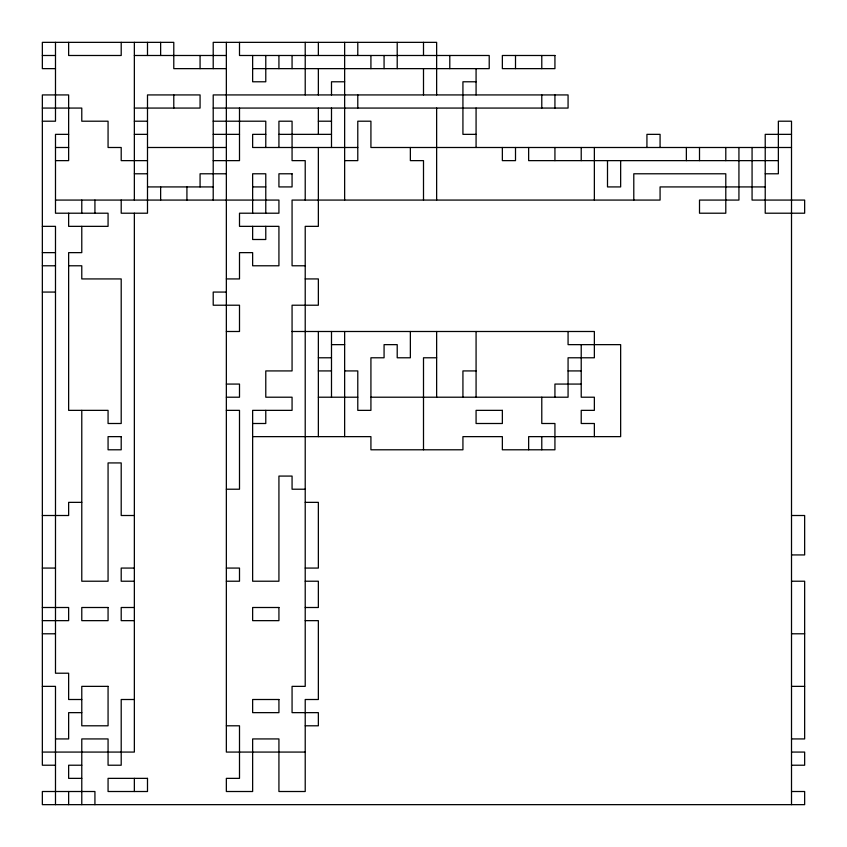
<?xml version="1.0" encoding="UTF-8"?>
<svg xmlns="http://www.w3.org/2000/svg" width="847" height="847" viewBox="0 0 847 847"><rect width="100%" height="100%" fill="white"/><g stroke="black" fill="none" stroke-linecap="round" stroke-linejoin="round"><path stroke-width="1.27" d="M42.35 55.489L55.489 55.489M134.355 55.489L226.35 55.489M55.489 68.639L42.35 68.639L42.35 42.35L173.783 42.35L173.783 68.639L226.35 68.639M252.639 68.639L489.217 68.639L489.217 55.489L239.5 55.489L239.5 42.35M344.644 81.778L331.495 81.778L331.495 94.928M476.078 81.778L462.928 81.778L462.928 134.355L476.078 134.355M42.35 108.067L81.778 108.067L81.778 121.206L108.067 121.206L108.067 147.494L121.206 147.494L121.206 160.634L147.494 160.634M134.355 108.067L200.072 108.067L200.072 94.928L147.494 94.928L147.494 213.211L121.206 213.211L121.206 200.072M213.211 108.067L568.072 108.067L568.072 94.928L213.211 94.928L213.211 200.072M42.35 121.206L55.489 121.206L55.489 42.35M134.355 121.206L147.494 121.206M213.211 121.206L265.778 121.206L265.778 147.494M318.356 121.206L331.495 121.206M68.639 134.355L55.489 134.355L55.489 213.211L108.067 213.211L108.067 226.35L68.639 226.35L68.639 213.211M134.355 134.355L147.494 134.355M213.211 134.355L239.5 134.355M265.778 134.355L252.639 134.355L252.639 147.494L357.783 147.494M278.928 134.355L331.495 134.355M791.511 134.355L765.222 134.355L765.222 213.211L804.65 213.211L804.65 200.072L752.072 200.072L752.072 147.494M55.489 147.494L68.639 147.494M147.494 147.494L226.35 147.494M791.511 147.494L370.922 147.494L370.922 121.206L357.783 121.206L357.783 160.634L344.644 160.634M55.489 160.634L68.639 160.634L68.639 94.928L42.35 94.928L42.35 765.222L55.489 765.222M213.211 160.634L239.5 160.634L239.5 108.067M778.361 160.634L528.644 160.634L528.644 147.494M134.355 173.783L147.494 173.783M226.35 173.783L200.072 173.783L200.072 186.922M765.222 173.783L778.361 173.783L778.361 121.206L791.511 121.206L791.511 804.65M147.494 186.922L213.211 186.922M252.639 186.922L265.778 186.922M765.222 186.922L660.078 186.922L660.078 200.072L292.067 200.072L292.067 265.778L305.216 265.778M55.489 200.072L278.928 200.072L278.928 213.211L239.5 213.211L239.5 226.35L278.928 226.35L278.928 265.778L252.639 265.778L252.639 252.639L239.5 252.639L239.5 278.928L226.35 278.928M42.35 226.35L55.489 226.35L55.489 673.217L68.639 673.217L68.639 699.506L81.778 699.506M42.35 252.639L55.489 252.639M42.35 265.778L55.489 265.778M68.639 265.778L81.778 265.778L81.778 278.928L121.206 278.928L121.206 423.5L108.067 423.5L108.067 410.361L68.639 410.361L68.639 252.639L81.778 252.639L81.778 226.35M305.216 278.928L318.356 278.928L318.356 305.216L292.067 305.216L292.067 370.922L265.778 370.922L265.778 397.211L292.067 397.211L292.067 410.361L252.639 410.361L252.639 581.222L278.928 581.222L278.928 476.078L292.067 476.078L292.067 489.217L305.216 489.217M42.35 292.067L55.489 292.067M226.35 292.067L213.211 292.067L213.211 305.216L239.5 305.216L239.5 331.495L226.35 331.495M292.067 331.495L594.361 331.495L594.361 357.783L568.072 357.783L568.072 397.211L370.922 397.211M331.495 344.644L344.644 344.644M318.356 357.783L331.495 357.783M436.639 357.783L423.5 357.783L423.5 449.789M318.356 370.922L331.495 370.922M344.644 370.922L357.783 370.922L357.783 410.361L370.922 410.361L370.922 357.783L384.072 357.783L384.072 344.644L397.211 344.644L397.211 357.783L410.361 357.783L410.361 331.495M476.078 370.922L462.928 370.922L462.928 397.211M568.072 370.922L581.222 370.922M226.35 384.072L239.5 384.072L239.5 397.211L226.35 397.211M581.222 384.072L554.933 384.072L554.933 397.211M318.356 397.211L357.783 397.211M226.35 410.361L239.5 410.361L239.5 489.217L226.35 489.217M252.639 423.5L265.778 423.5L265.778 410.361M252.639 436.639L370.922 436.639L370.922 449.789L462.928 449.789L462.928 436.639L502.356 436.639L502.356 449.789L554.933 449.789L554.933 423.5L541.784 423.5L541.784 397.211M81.778 502.356L68.639 502.356L68.639 515.505L42.35 515.505M305.216 502.356L318.356 502.356L318.356 568.072L305.216 568.072M134.355 515.505L121.206 515.505L121.206 462.928L108.067 462.928L108.067 581.222L81.778 581.222L81.778 410.361M791.511 515.505L804.65 515.505L804.65 554.933L791.511 554.933M42.35 568.072L55.489 568.072M134.355 568.072L121.206 568.072L121.206 581.222L134.355 581.222M226.35 568.072L239.5 568.072L239.5 581.222L226.35 581.222M305.216 581.222L318.356 581.222L318.356 607.5L305.216 607.5M791.511 581.222L804.65 581.222L804.65 738.933L791.511 738.933M42.35 607.5L68.639 607.5L68.639 620.65L42.35 620.65M134.355 607.5L121.206 607.5L121.206 620.65L134.355 620.65M305.216 620.65L318.356 620.65L318.356 699.506L305.216 699.506L305.216 791.511L278.928 791.511L278.928 738.933L252.639 738.933L252.639 791.511L226.35 791.511L226.35 778.361L239.5 778.361L239.5 725.794L226.35 725.794M42.35 633.789L55.489 633.789M791.511 633.789L804.65 633.789M42.35 686.366L55.489 686.366L55.489 804.65M791.511 686.366L804.65 686.366M134.355 699.506L121.206 699.506L121.206 765.222L108.067 765.222L108.067 738.933L81.778 738.933L81.778 804.65M81.778 712.645L68.639 712.645L68.639 738.933L55.489 738.933M305.216 725.794L318.356 725.794L318.356 712.645L292.067 712.645L292.067 686.366L305.216 686.366L305.216 226.35L318.356 226.35L318.356 147.494M42.35 752.072L134.355 752.072L134.355 213.211M305.216 752.072L226.35 752.072L226.35 42.35M791.511 752.072L804.65 752.072L804.65 765.222L791.511 765.222M81.778 765.222L68.639 765.222L68.639 778.361L81.778 778.361M791.511 791.511L804.65 791.511L804.65 804.65L42.35 804.65L42.35 791.511L94.928 791.511L94.928 804.65M738.933 147.494L738.933 200.072L699.506 200.072L699.506 213.211L725.794 213.211L725.794 173.783L633.789 173.783L633.789 200.072M725.794 147.494L725.794 160.634M699.506 147.494L699.506 160.634M686.366 147.494L686.366 160.634M660.078 147.494L660.078 134.355L646.928 134.355L646.928 147.494M620.65 160.634L620.65 186.922L607.5 186.922L607.5 160.634M594.361 147.494L594.361 200.072M594.361 436.639L594.361 423.5L581.222 423.5L581.222 410.361L594.361 410.361L594.361 397.211L581.222 397.211L581.222 344.644M581.222 147.494L581.222 160.634M568.072 331.495L568.072 344.644L620.65 344.644L620.65 436.639L528.644 436.639L528.644 449.789M554.933 94.928L554.933 108.067M554.933 147.494L554.933 160.634M541.784 55.489L541.784 68.639M541.784 94.928L541.784 108.067M541.784 436.639L541.784 449.789M515.505 55.489L515.505 68.639M515.505 147.494L515.505 160.634L502.356 160.634L502.356 147.494M476.078 68.639L476.078 94.928M476.078 108.067L476.078 147.494M476.078 331.495L476.078 397.211M449.789 55.489L449.789 68.639M436.639 94.928L436.639 42.35L213.211 42.35L213.211 68.639M436.639 108.067L436.639 200.072M436.639 331.495L436.639 397.211M423.5 42.35L423.5 55.489M423.5 68.639L423.5 94.928M423.5 200.072L423.5 160.634L410.361 160.634L410.361 147.494M397.211 42.35L397.211 68.639M384.072 55.489L384.072 68.639M370.922 55.489L370.922 68.639M357.783 42.35L357.783 55.489M357.783 94.928L357.783 108.067M344.644 42.35L344.644 200.072M344.644 331.495L344.644 436.639M331.495 108.067L331.495 147.494M331.495 331.495L331.495 397.211M318.356 42.35L318.356 55.489M318.356 68.639L318.356 94.928M318.356 108.067L318.356 134.355M318.356 331.495L318.356 436.639M305.216 42.35L305.216 94.928M305.216 200.072L305.216 160.634L292.067 160.634L292.067 121.206L278.928 121.206L278.928 147.494M292.067 55.489L292.067 68.639M278.928 55.489L278.928 68.639M265.778 55.489L265.778 81.778L252.639 81.778L252.639 55.489M265.778 213.211L265.778 173.783L252.639 173.783L252.639 213.211M265.778 226.35L265.778 239.5L252.639 239.5L252.639 226.35M200.072 55.489L200.072 68.639M186.922 186.922L186.922 200.072M173.783 94.928L173.783 108.067M160.634 42.35L160.634 55.489M160.634 186.922L160.634 200.072M147.494 42.35L147.494 55.489M134.355 42.35L134.355 200.072M134.355 778.361L134.355 791.511M121.206 42.35L121.206 55.489L68.639 55.489L68.639 42.35M94.928 200.072L94.928 213.211M81.778 200.072L81.778 213.211M68.639 791.511L68.639 804.65M554.933 55.489L502.356 55.489L502.356 68.639L554.933 68.639L554.933 55.489M292.067 173.783L278.928 173.783L278.928 186.922L292.067 186.922L292.067 173.783M502.356 410.361L476.078 410.361L476.078 423.5L502.356 423.5L502.356 410.361M121.206 436.639L108.067 436.639L108.067 449.789L121.206 449.789L121.206 436.639M108.067 607.5L81.778 607.5L81.778 620.65L108.067 620.65L108.067 607.5M278.928 607.5L252.639 607.5L252.639 620.65L278.928 620.65L278.928 607.5M108.067 686.366L81.778 686.366L81.778 725.794L108.067 725.794L108.067 686.366M278.928 699.506L252.639 699.506L252.639 712.645L278.928 712.645L278.928 699.506M147.494 778.361L108.067 778.361L108.067 791.511L147.494 791.511L147.494 778.361"/></g></svg>
